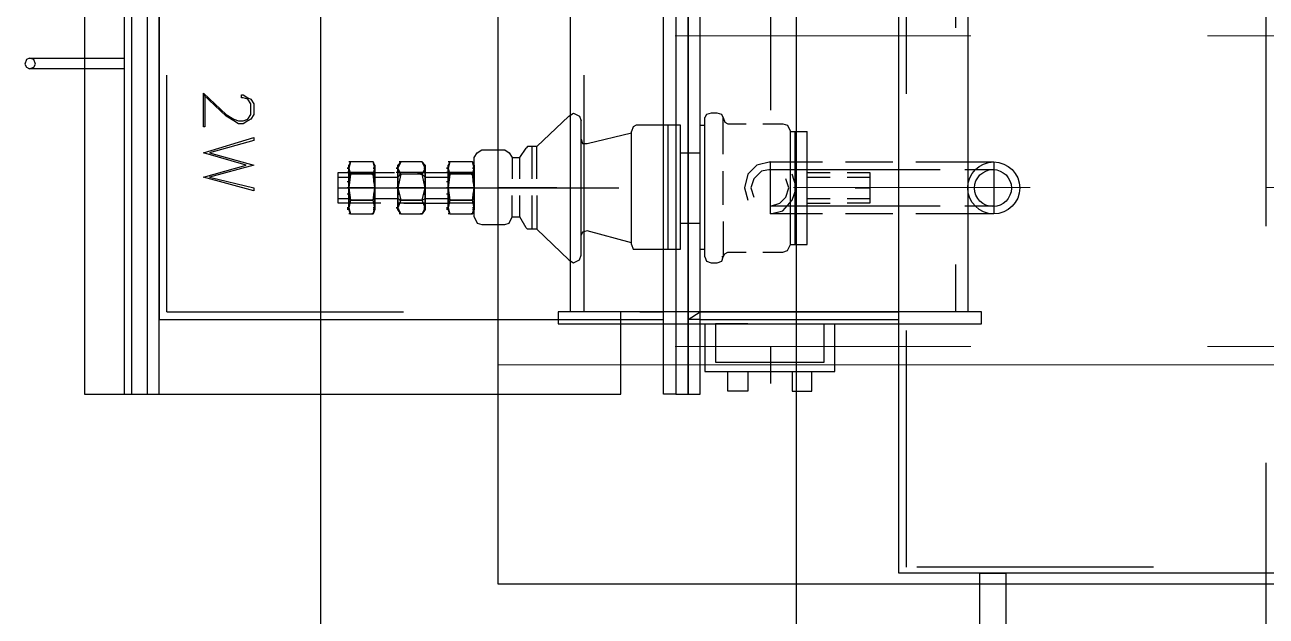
# Model space of a CAD drawing. Header units: metres. Extents: x 530339 to 530792, y 2674872 to 2675147.
# Drawn here: x 530560.66 to 530561.185, y 2674992.564 to 2674992.814 of the extents above; entities that cross this region are included whole.
import ezdxf

# ---------------------------------------------------------------- set-up
doc = ezdxf.new("R2010")
doc.units = ezdxf.units.M
for name, pattern in [('CENTER2', [1.125, 0.75, -0.125, 0.125, -0.125]), ('HIDDEN', [0.375, 0.25, -0.125]), ('PDF_IMPORT', [1, 0.8, -0.2])]:
    doc.linetypes.add(name, pattern=pattern)
doc.layers.add('IDT', color=7, linetype='Continuous')

# ---------------------------------------------------------------- blocks, each defined once
blk = doc.blocks.new('IDT')
at = {"layer": 'IDT', "color": 0, "lineweight": 25}
for p, q in [((27.11615, 21.5809), (27.11615, 21.68299)), ((27.12713, 21.68299), (27.12713, 21.5809)), ((27.20467, 21.62419), (27.20467, 20.89662)), ((26.85058, 21.5809), (27.16138, 21.5809)), ((27.12713, 21.5809), (27.11615, 21.5809)), ((27.16138, 21.5809), (27.16138, 20.93992)), ((27.20661, 21.50401), (27.19821, 21.50401)), ((27.19821, 21.50401), (27.19821, 21.49561)), ((27.20661, 21.49561), (27.20661, 21.50401)), ((27.22535, 21.49561), (27.22535, 21.50401)), ((27.22535, 21.50401), (27.23375, 21.50401)), ((27.23375, 21.50401), (27.23375, 21.49561)), ((27.25055, 21.5053), (27.24538, 21.5053)), ((27.24538, 21.5053), (27.24538, 21.01616)), ((27.25055, 21.01616), (27.25055, 21.5053)), ((27.25572, 21.5053), (27.25055, 21.5053)), ((27.25055, 21.5053), (27.25055, 21.01616)), ((27.25572, 21.01616), (27.25572, 21.5053)), ((27.25572, 21.01616), (27.25572, 21.5053)), ((27.25572, 21.5053), (27.26089, 21.5053)), ((27.26089, 21.5053), (27.26089, 21.01616)), ((27.50578, 21.5053), (27.27898, 21.5053)), ((27.27898, 21.5053), (27.27898, 21.47041)), ((27.47929, 21.5053), (27.47412, 21.5053)), ((27.47412, 21.5053), (27.47412, 21.01616)), ((27.47929, 21.01616), (27.47929, 21.5053)), ((27.48898, 21.5053), (27.48575, 21.5053)), ((27.48575, 21.5053), (27.48575, 21.01616)), ((27.48898, 21.01616), (27.48898, 21.5053)), ((27.50578, 21.01616), (27.50578, 21.5053)), ((27.24344, 21.49561), (27.18852, 21.49561)), ((27.18852, 21.49561), (27.18852, 21.47558)), ((27.24344, 21.47558), (27.24344, 21.49561)), ((27.23892, 21.49173), (27.19304, 21.49173)), ((27.19304, 21.49173), (27.19304, 21.47558)), ((27.23892, 21.47558), (27.23892, 21.49173)), ((27.30547, 21.47558), (27.12649, 21.47558)), ((27.12649, 21.47558), (27.12649, 21.47041)), ((27.24538, 21.47364), (27.16138, 21.47364)), ((27.16138, 21.47364), (27.16138, 21.04718)), ((27.22535, 21.47558), (27.23892, 21.47558)), ((27.24538, 21.47364), (27.25055, 21.47364)), ((27.25055, 21.47364), (27.24538, 21.47041)), ((27.47412, 21.47364), (27.26089, 21.47364)), ((27.30547, 21.47041), (27.30547, 21.47558)), ((27.47412, 21.04718), (27.47412, 21.47364)), ((27.12649, 21.47041), (27.30547, 21.47041)), ((27.1323, 21.47041), (27.3003, 21.47041)), ((27.1323, 21.05041), (27.1323, 21.47041)), ((27.24538, 21.47041), (27.16138, 21.47041)), ((27.3003, 21.47041), (27.3003, 21.05041)), ((27.21049, 21.44521), (27.20855, 21.44456)), ((27.21889, 21.44521), (27.21049, 21.44521)), ((27.23375, 21.44521), (27.22599, 21.44521)), ((27.23504, 21.44586), (27.23375, 21.44521)), ((27.23569, 21.44715), (27.23504, 21.44586)), ((27.23633, 21.44909), (27.23569, 21.44715)), ((27.23569, 21.44715), (27.23633, 21.44715)), ((27.23569, 21.43229), (27.23569, 21.44715)), ((27.23827, 21.44973), (27.23633, 21.44909)), ((27.24086, 21.44973), (27.23827, 21.44973)), ((27.24279, 21.44909), (27.24086, 21.44973)), ((27.24344, 21.44715), (27.24279, 21.44909)), ((27.29642, 21.44844), (27.29578, 21.4465)), ((27.29901, 21.44973), (27.29642, 21.44844)), ((27.30095, 21.44844), (27.29901, 21.44973)), ((27.31452, 21.43552), (27.30095, 21.44844)), ((27.20726, 21.44198), (27.20015, 21.44198)), ((27.20855, 21.44456), (27.20726, 21.44198)), ((27.24538, 21.44392), (27.24344, 21.44392)), ((27.27252, 21.44392), (27.25378, 21.44392)), ((27.27381, 21.44392), (27.27252, 21.44392)), ((27.27446, 21.44198), (27.27381, 21.44392)), ((27.27446, 21.44133), (27.29319, 21.43616)), ((27.29319, 21.43616), (27.29513, 21.43681)), ((27.29513, 21.43681), (27.29578, 21.4381)), ((27.31452, 21.4213), (27.31452, 21.43552)), ((27.31452, 21.43552), (27.31839, 21.43552)), ((27.31646, 21.43552), (27.31646, 21.4213)), ((27.31839, 21.43552), (27.31904, 21.43487)), ((27.31904, 21.43487), (27.32162, 21.43035)), ((27.25378, 21.43293), (27.24538, 21.43293)), ((27.32162, 21.43035), (27.32162, 21.4213)), ((27.32486, 21.43035), (27.32162, 21.43035)), ((27.32615, 21.43293), (27.32486, 21.43035)), ((27.32486, 21.43035), (27.32486, 21.4213)), ((27.32809, 21.43358), (27.32615, 21.43293)), ((27.33778, 21.43358), (27.32809, 21.43358)), ((27.33972, 21.43293), (27.33778, 21.43358)), ((27.34101, 21.43035), (27.33972, 21.43293)), ((27.34101, 21.43035), (27.34101, 21.4213)), ((27.12132, 21.40709), (27.12132, 21.42906)), ((27.12132, 21.42906), (27.1323, 21.42906)), ((27.12132, 21.41032), (27.12132, 21.42582)), ((27.12132, 21.42582), (27.13359, 21.42582)), ((27.1323, 21.42906), (27.15427, 21.42906)), ((27.16396, 21.42906), (27.18399, 21.42906)), ((27.17366, 21.41161), (27.17366, 21.42453)), ((27.17366, 21.42453), (27.18335, 21.42453)), ((27.20015, 21.42453), (27.19046, 21.42453)), ((27.19369, 21.42906), (27.21566, 21.42906)), ((27.21049, 21.42776), (27.20661, 21.42324)), ((27.21178, 21.42453), (27.20919, 21.42195)), ((27.21566, 21.42906), (27.21049, 21.42776)), ((27.21566, 21.42582), (27.21178, 21.42453)), ((27.21566, 21.42906), (27.21566, 21.40709)), ((27.23569, 21.42518), (27.23569, 21.41096)), ((27.34101, 21.42712), (27.34166, 21.42906)), ((27.34166, 21.42906), (27.34101, 21.42647)), ((27.34166, 21.42906), (27.34101, 21.42647)), ((27.34166, 21.42712), (27.34101, 21.42712)), ((27.34101, 21.42647), (27.34101, 21.42712)), ((27.34101, 21.42712), (27.34101, 21.42647)), ((27.34101, 21.42647), (27.34166, 21.42324)), ((27.34101, 21.42647), (27.34166, 21.42324)), ((27.34101, 21.42259), (27.34101, 21.42647)), ((27.34101, 21.42647), (27.34101, 21.42259)), ((27.34166, 21.42647), (27.34101, 21.42647)), ((27.34101, 21.42647), (27.34166, 21.42647)), ((27.34101, 21.42518), (27.34101, 21.42453)), ((27.34101, 21.42518), (27.34101, 21.42453)), ((27.34101, 21.42453), (27.34101, 21.42324)), ((27.34101, 21.42324), (27.34101, 21.42453)), ((27.34101, 21.42453), (27.35199, 21.42453)), ((27.35135, 21.42906), (27.34166, 21.42906)), ((27.34166, 21.42906), (27.3423, 21.42906)), ((27.35199, 21.42647), (27.35135, 21.42906)), ((27.35199, 21.42647), (27.35135, 21.42906)), ((27.35135, 21.42906), (27.35199, 21.42712)), ((27.35135, 21.42906), (27.35199, 21.42906)), ((27.35135, 21.42324), (27.35199, 21.42647)), ((27.35135, 21.42324), (27.35199, 21.42647)), ((27.35199, 21.42712), (27.35264, 21.42712)), ((27.35199, 21.42647), (27.35199, 21.42712)), ((27.35199, 21.42712), (27.35199, 21.42647)), ((27.35199, 21.42647), (27.35199, 21.42259)), ((27.35199, 21.42259), (27.35199, 21.42647)), ((27.35264, 21.42647), (27.35199, 21.42647)), ((27.35199, 21.42647), (27.35264, 21.42647)), ((27.35199, 21.42453), (27.35199, 21.42518)), ((27.35199, 21.42518), (27.35199, 21.42453)), ((27.37073, 21.42453), (27.35199, 21.42453)), ((27.35199, 21.42324), (27.35199, 21.42453)), ((27.35199, 21.42453), (27.35199, 21.42324)), ((27.36169, 21.42712), (27.36298, 21.42906)), ((27.36298, 21.42906), (27.36169, 21.42647)), ((27.36298, 21.42906), (27.36169, 21.42647)), ((27.36169, 21.42712), (27.36233, 21.42712)), ((27.36233, 21.42712), (27.36169, 21.42712)), ((27.36169, 21.42647), (27.36169, 21.42712)), ((27.36169, 21.42712), (27.36169, 21.42647)), ((27.36169, 21.42647), (27.36298, 21.42324)), ((27.36169, 21.42647), (27.36298, 21.42324)), ((27.36169, 21.42259), (27.36169, 21.42647)), ((27.36169, 21.42647), (27.36169, 21.42259)), ((27.36233, 21.42647), (27.36169, 21.42647)), ((27.36169, 21.42647), (27.36233, 21.42647)), ((27.36233, 21.42518), (27.36169, 21.42453)), ((27.36233, 21.42518), (27.36169, 21.42453)), ((27.36169, 21.42453), (27.36169, 21.42324)), ((27.36169, 21.42324), (27.36169, 21.42453)), ((27.36169, 21.42453), (27.37332, 21.42453)), ((27.37202, 21.42906), (27.36298, 21.42906)), ((27.36298, 21.42906), (27.36362, 21.42906)), ((27.37332, 21.42647), (27.37202, 21.42906)), ((27.37332, 21.42647), (27.37202, 21.42906)), ((27.37202, 21.42906), (27.37332, 21.42712)), ((27.37202, 21.42906), (27.37267, 21.42906)), ((27.37202, 21.42324), (27.37332, 21.42647)), ((27.37202, 21.42324), (27.37332, 21.42647)), ((27.37332, 21.42712), (27.37267, 21.42712)), ((27.37267, 21.42712), (27.37332, 21.42712)), ((27.37267, 21.42518), (27.37332, 21.42453)), ((27.37267, 21.42518), (27.37332, 21.42453)), ((27.37332, 21.42647), (27.37332, 21.42712)), ((27.37332, 21.42712), (27.37332, 21.42647)), ((27.37332, 21.42647), (27.37332, 21.42259)), ((27.37332, 21.42259), (27.37332, 21.42647)), ((27.37396, 21.42647), (27.37332, 21.42647)), ((27.37332, 21.42647), (27.37396, 21.42647)), ((27.37332, 21.42324), (27.37332, 21.42453)), ((27.37332, 21.42453), (27.37332, 21.42324)), ((27.38042, 21.42453), (27.39852, 21.42453)), ((27.38301, 21.42712), (27.38365, 21.42906)), ((27.38365, 21.42906), (27.38301, 21.42647)), ((27.38365, 21.42906), (27.38301, 21.42647)), ((27.38366, 21.42712), (27.38301, 21.42712)), ((27.38301, 21.42647), (27.38301, 21.42712)), ((27.38301, 21.42712), (27.38301, 21.42647)), ((27.38301, 21.42647), (27.38365, 21.42324)), ((27.38301, 21.42647), (27.38365, 21.42324)), ((27.38301, 21.42259), (27.38301, 21.42647)), ((27.38301, 21.42647), (27.38301, 21.42259)), ((27.38365, 21.42647), (27.38301, 21.42647)), ((27.38301, 21.42647), (27.38365, 21.42647)), ((27.38301, 21.42518), (27.38301, 21.42453)), ((27.38301, 21.42518), (27.38301, 21.42453)), ((27.38301, 21.42453), (27.38301, 21.42324)), ((27.38301, 21.42324), (27.38301, 21.42453)), ((27.38301, 21.42453), (27.39399, 21.42453)), ((27.38365, 21.42906), (27.3843, 21.42906)), ((27.39335, 21.42906), (27.38365, 21.42906)), ((27.39399, 21.42647), (27.39335, 21.42906)), ((27.39399, 21.42647), (27.39335, 21.42906)), ((27.39335, 21.42906), (27.39399, 21.42712)), ((27.39335, 21.42906), (27.39399, 21.42906)), ((27.39335, 21.42324), (27.39399, 21.42647)), ((27.39335, 21.42324), (27.39399, 21.42647)), ((27.39399, 21.42712), (27.39464, 21.42712)), ((27.39399, 21.42647), (27.39399, 21.42712)), ((27.39399, 21.42712), (27.39399, 21.42647)), ((27.39399, 21.42647), (27.39399, 21.42259)), ((27.39399, 21.42259), (27.39399, 21.42647)), ((27.39464, 21.42647), (27.39399, 21.42647)), ((27.39399, 21.42647), (27.39464, 21.42647)), ((27.39399, 21.42518), (27.39399, 21.42453)), ((27.39399, 21.42518), (27.39399, 21.42453)), ((27.39399, 21.42324), (27.39399, 21.42453)), ((27.39399, 21.42453), (27.39399, 21.42324)), ((27.39852, 21.42453), (27.39852, 21.41161)), ((27.18335, 21.42259), (27.17366, 21.42259)), ((27.20015, 21.42259), (27.19046, 21.42259)), ((27.20661, 21.42324), (27.20467, 21.41807)), ((27.20919, 21.42195), (27.2079, 21.41807)), ((27.22406, 21.41807), (27.22276, 21.42195)), ((27.22664, 21.41807), (27.22535, 21.42324)), ((27.34166, 21.42324), (27.34101, 21.41807)), ((27.34166, 21.42324), (27.34101, 21.41807)), ((27.34101, 21.42324), (27.34101, 21.4213)), ((27.34101, 21.4213), (27.34101, 21.42324)), ((27.34166, 21.42324), (27.34101, 21.42259)), ((27.34166, 21.42324), (27.34101, 21.42259)), ((27.34101, 21.41807), (27.34101, 21.42259)), ((27.34101, 21.42259), (27.34101, 21.41807)), ((27.34101, 21.4213), (27.34101, 21.41807)), ((27.34101, 21.41807), (27.34101, 21.4213)), ((27.34101, 21.42066), (27.34166, 21.42066)), ((27.34101, 21.42066), (27.34166, 21.42066)), ((27.34166, 21.42324), (27.35135, 21.42324)), ((27.35135, 21.42324), (27.34166, 21.42324)), ((27.3423, 21.42324), (27.34166, 21.42324)), ((27.34166, 21.42324), (27.3423, 21.42324)), ((27.35199, 21.41807), (27.35135, 21.42324)), ((27.35199, 21.41807), (27.35135, 21.42324)), ((27.35199, 21.42259), (27.35135, 21.42324)), ((27.35135, 21.42324), (27.35199, 21.42259)), ((27.35135, 21.42324), (27.35199, 21.42324)), ((27.35135, 21.42324), (27.35199, 21.42324)), ((27.35199, 21.4213), (27.35199, 21.42324)), ((27.35199, 21.42324), (27.35199, 21.4213)), ((27.35199, 21.42259), (27.35199, 21.41807)), ((27.35199, 21.41807), (27.35199, 21.42259)), ((27.36169, 21.42259), (27.35199, 21.42259)), ((27.35199, 21.41807), (27.35199, 21.4213)), ((27.35199, 21.4213), (27.35199, 21.41807)), ((27.35199, 21.42066), (27.35264, 21.42066)), ((27.36298, 21.42324), (27.36169, 21.41807)), ((27.36298, 21.42324), (27.36169, 21.41807)), ((27.36169, 21.42324), (27.36169, 21.4213)), ((27.36169, 21.4213), (27.36169, 21.42324)), ((27.36298, 21.42324), (27.36169, 21.42259)), ((27.36298, 21.42324), (27.36169, 21.42259)), ((27.36169, 21.41807), (27.36169, 21.42259)), ((27.36169, 21.42259), (27.36169, 21.41807)), ((27.36169, 21.4213), (27.36169, 21.41807)), ((27.36169, 21.41807), (27.36169, 21.4213)), ((27.36233, 21.42066), (27.36169, 21.42066)), ((27.36233, 21.42066), (27.36169, 21.42066)), ((27.36298, 21.42324), (27.37202, 21.42324)), ((27.37202, 21.42324), (27.36298, 21.42324)), ((27.36362, 21.42324), (27.36298, 21.42324)), ((27.36298, 21.42324), (27.36362, 21.42324)), ((27.37332, 21.41807), (27.37202, 21.42324)), ((27.37332, 21.41807), (27.37202, 21.42324)), ((27.37332, 21.42259), (27.37202, 21.42324)), ((27.37202, 21.42324), (27.37332, 21.42259)), ((27.37202, 21.42324), (27.37267, 21.42324)), ((27.37202, 21.42324), (27.37267, 21.42324)), ((27.37267, 21.42066), (27.37332, 21.42066)), ((27.37332, 21.42066), (27.37267, 21.42066)), ((27.37332, 21.4213), (27.37332, 21.42324)), ((27.37332, 21.42324), (27.37332, 21.4213)), ((27.37332, 21.42259), (27.37332, 21.41807)), ((27.37332, 21.41807), (27.37332, 21.42259)), ((27.38301, 21.42259), (27.37332, 21.42259)), ((27.37332, 21.41807), (27.37332, 21.4213)), ((27.37332, 21.4213), (27.37332, 21.41807)), ((27.38365, 21.42324), (27.38301, 21.41807)), ((27.38365, 21.42324), (27.38301, 21.41807)), ((27.38301, 21.42324), (27.38301, 21.4213)), ((27.38301, 21.4213), (27.38301, 21.42324)), ((27.38365, 21.42324), (27.38301, 21.42259)), ((27.38366, 21.42324), (27.38301, 21.42259)), ((27.38301, 21.41807), (27.38301, 21.42259)), ((27.38301, 21.42259), (27.38301, 21.41807)), ((27.38301, 21.4213), (27.38301, 21.41807)), ((27.38301, 21.41807), (27.38301, 21.4213)), ((27.38301, 21.42066), (27.38365, 21.42066)), ((27.38301, 21.42066), (27.38366, 21.42066)), ((27.3843, 21.42324), (27.38365, 21.42324)), ((27.38365, 21.42324), (27.3843, 21.42324)), ((27.38365, 21.42324), (27.39335, 21.42324)), ((27.39335, 21.42324), (27.38365, 21.42324)), ((27.39399, 21.41807), (27.39335, 21.42324)), ((27.39399, 21.41807), (27.39335, 21.42324)), ((27.39399, 21.42259), (27.39335, 21.42324)), ((27.39335, 21.42324), (27.39399, 21.42259)), ((27.39335, 21.42324), (27.39399, 21.42324)), ((27.39335, 21.42324), (27.39399, 21.42324)), ((27.39399, 21.4213), (27.39399, 21.42324)), ((27.39399, 21.42324), (27.39399, 21.4213)), ((27.39399, 21.42259), (27.39399, 21.41807)), ((27.39399, 21.41807), (27.39399, 21.42259)), ((27.39852, 21.42259), (27.39399, 21.42259)), ((27.39399, 21.41807), (27.39399, 21.4213)), ((27.39399, 21.4213), (27.39399, 21.41807)), ((27.39399, 21.42066), (27.39464, 21.42066)), ((27.43416, 21.41807), (27.43416, 21.41936)), ((27.43416, 21.41936), (27.45548, 21.41355)), ((27.18335, 21.41355), (27.17366, 21.41355)), ((27.20015, 21.41355), (27.19046, 21.41355)), ((27.20467, 21.41807), (27.20661, 21.41226)), ((27.2079, 21.41807), (27.20919, 21.41419)), ((27.21953, 21.41096), (27.22276, 21.41419)), ((27.22276, 21.41419), (27.22406, 21.41807)), ((27.22535, 21.41226), (27.22664, 21.41807)), ((27.31452, 21.41419), (27.31452, 21.40062)), ((27.31646, 21.41419), (27.31646, 21.40062)), ((27.32162, 21.41419), (27.32162, 21.40515)), ((27.32486, 21.40515), (27.32486, 21.41419)), ((27.34101, 21.41807), (27.34166, 21.41226)), ((27.34101, 21.41807), (27.34166, 21.41226)), ((27.34101, 21.41807), (27.34101, 21.41355)), ((27.34101, 21.41355), (27.34101, 21.41807)), ((27.34101, 21.41807), (27.34101, 21.41484)), ((27.34101, 21.41484), (27.34101, 21.41807)), ((27.35199, 21.41807), (27.34101, 21.41807)), ((27.34101, 21.41807), (27.35199, 21.41807)), ((27.34166, 21.41807), (27.34101, 21.41807)), ((27.34101, 21.41807), (27.34166, 21.41807)), ((27.34101, 21.41549), (27.34166, 21.41549)), ((27.34101, 21.41549), (27.34166, 21.41549)), ((27.34101, 21.41484), (27.34101, 21.41226)), ((27.34101, 21.41226), (27.34101, 21.41484)), ((27.34101, 21.41419), (27.34101, 21.40515)), ((27.34101, 21.41355), (27.34101, 21.40967)), ((27.34101, 21.40967), (27.34101, 21.41355)), ((27.34166, 21.41226), (27.34101, 21.41355)), ((27.34166, 21.41226), (27.34101, 21.41355)), ((27.35135, 21.41226), (27.35199, 21.41807)), ((27.35135, 21.41226), (27.35199, 21.41807)), ((27.35199, 21.41355), (27.35135, 21.41226)), ((27.35135, 21.41226), (27.35199, 21.41355)), ((27.35199, 21.41807), (27.35199, 21.41355)), ((27.35199, 21.41355), (27.35199, 21.41807)), ((27.35199, 21.41484), (27.35199, 21.41807)), ((27.35199, 21.41807), (27.35199, 21.41484)), ((27.35199, 21.41807), (27.35264, 21.41807)), ((27.35199, 21.41549), (27.35264, 21.41549)), ((27.35199, 21.41226), (27.35199, 21.41484)), ((27.35199, 21.41484), (27.35199, 21.41226)), ((27.35199, 21.41355), (27.35199, 21.40967)), ((27.35199, 21.40967), (27.35199, 21.41355)), ((27.36169, 21.41355), (27.35199, 21.41355)), ((27.36169, 21.41807), (27.36298, 21.41226)), ((27.36169, 21.41807), (27.36298, 21.41226)), ((27.36169, 21.41807), (27.36169, 21.41355)), ((27.36169, 21.41355), (27.36169, 21.41807)), ((27.36169, 21.41807), (27.36169, 21.41484)), ((27.36169, 21.41484), (27.36169, 21.41807)), ((27.37332, 21.41807), (27.36169, 21.41807)), ((27.36169, 21.41807), (27.37332, 21.41807)), ((27.36233, 21.41807), (27.36169, 21.41807)), ((27.36169, 21.41807), (27.36233, 21.41807)), ((27.36233, 21.41549), (27.36169, 21.41549)), ((27.36233, 21.41549), (27.36169, 21.41549)), ((27.36169, 21.41484), (27.36169, 21.41226)), ((27.36169, 21.41226), (27.36169, 21.41484)), ((27.36169, 21.41355), (27.36169, 21.40967)), ((27.36169, 21.40967), (27.36169, 21.41355)), ((27.36298, 21.41226), (27.36169, 21.41355)), ((27.36298, 21.41226), (27.36169, 21.41355)), ((27.37202, 21.41226), (27.37332, 21.41807)), ((27.37202, 21.41226), (27.37332, 21.41807)), ((27.37332, 21.41355), (27.37202, 21.41226)), ((27.37202, 21.41226), (27.37332, 21.41355)), ((27.37267, 21.41549), (27.37332, 21.41549)), ((27.37332, 21.41549), (27.37267, 21.41549)), ((27.37332, 21.41807), (27.37332, 21.41355)), ((27.37332, 21.41355), (27.37332, 21.41807)), ((27.37332, 21.41484), (27.37332, 21.41807)), ((27.37332, 21.41807), (27.37332, 21.41484)), ((27.37332, 21.41807), (27.37396, 21.41807)), ((27.37332, 21.41226), (27.37332, 21.41484)), ((27.37332, 21.41484), (27.37332, 21.41226)), ((27.37332, 21.41355), (27.37332, 21.40967)), ((27.37332, 21.40967), (27.37332, 21.41355)), ((27.38301, 21.41355), (27.37332, 21.41355)), ((27.38301, 21.41807), (27.38365, 21.41226)), ((27.38301, 21.41807), (27.38365, 21.41226)), ((27.38301, 21.41807), (27.38301, 21.41355)), ((27.38301, 21.41355), (27.38301, 21.41807)), ((27.38301, 21.41807), (27.38301, 21.41484)), ((27.38301, 21.41484), (27.38301, 21.41807)), ((27.39399, 21.41807), (27.38301, 21.41807)), ((27.38301, 21.41807), (27.39399, 21.41807)), ((27.38365, 21.41807), (27.38301, 21.41807)), ((27.38301, 21.41807), (27.38365, 21.41807)), ((27.38301, 21.41549), (27.38365, 21.41549)), ((27.38301, 21.41549), (27.38366, 21.41549)), ((27.38301, 21.41484), (27.38301, 21.41226)), ((27.38301, 21.41226), (27.38301, 21.41484)), ((27.38301, 21.41355), (27.38301, 21.40967)), ((27.38301, 21.40967), (27.38301, 21.41355)), ((27.38365, 21.41226), (27.38301, 21.41355)), ((27.38366, 21.41226), (27.38301, 21.41355)), ((27.39335, 21.41226), (27.39399, 21.41807)), ((27.39335, 21.41226), (27.39399, 21.41807)), ((27.39399, 21.41355), (27.39335, 21.41226)), ((27.39335, 21.41226), (27.39399, 21.41355)), ((27.39399, 21.41807), (27.39399, 21.41355)), ((27.39399, 21.41355), (27.39399, 21.41807)), ((27.39399, 21.41484), (27.39399, 21.41807)), ((27.39399, 21.41807), (27.39399, 21.41484)), ((27.39399, 21.41807), (27.39464, 21.41807)), ((27.39399, 21.41549), (27.39464, 21.41549)), ((27.39399, 21.41226), (27.39399, 21.41484)), ((27.39399, 21.41484), (27.39399, 21.41226)), ((27.39399, 21.41355), (27.39399, 21.40967)), ((27.39399, 21.40967), (27.39399, 21.41355)), ((27.39852, 21.41355), (27.39399, 21.41355)), ((27.4529, 21.41355), (27.43416, 21.41807)), ((27.43416, 21.40838), (27.4529, 21.41355)), ((27.45548, 21.41355), (27.43739, 21.40838)), ((27.13359, 21.41032), (27.12132, 21.41032)), ((27.18335, 21.41161), (27.17366, 21.41161)), ((27.20015, 21.41161), (27.19046, 21.41161)), ((27.21566, 21.41032), (27.21953, 21.41096)), ((27.2163, 21.41032), (27.21566, 21.41032)), ((27.21566, 21.40709), (27.22147, 21.40838)), ((27.22147, 21.40838), (27.22535, 21.41226)), ((27.34166, 21.41226), (27.34101, 21.40967)), ((27.34101, 21.40967), (27.34166, 21.41226)), ((27.34101, 21.41226), (27.34101, 21.41161)), ((27.34101, 21.41161), (27.34101, 21.41226)), ((27.36492, 21.41161), (27.34101, 21.41161)), ((27.34101, 21.41096), (27.34101, 21.41161)), ((27.34101, 21.41096), (27.34101, 21.41161)), ((27.34101, 21.41161), (27.35199, 21.41161)), ((27.34101, 21.41161), (27.34166, 21.41161)), ((27.34101, 21.40967), (27.34166, 21.40709)), ((27.34166, 21.40709), (27.34101, 21.40967)), ((27.34101, 21.40967), (27.34101, 21.40838)), ((27.34101, 21.40838), (27.34101, 21.40967)), ((27.34166, 21.40967), (27.34101, 21.40967)), ((27.34101, 21.40967), (27.34166, 21.40967)), ((27.34101, 21.40902), (27.34101, 21.40838)), ((27.34101, 21.40838), (27.34101, 21.40902)), ((27.34101, 21.40838), (27.34166, 21.40709)), ((27.34166, 21.41226), (27.35135, 21.41226)), ((27.34166, 21.41226), (27.35135, 21.41226)), ((27.3423, 21.41226), (27.34166, 21.41226)), ((27.34166, 21.41226), (27.3423, 21.41226)), ((27.35199, 21.40967), (27.35135, 21.41226)), ((27.35135, 21.41226), (27.35199, 21.40967)), ((27.35135, 21.41226), (27.35199, 21.41226)), ((27.35135, 21.40709), (27.35199, 21.40967)), ((27.35199, 21.40967), (27.35135, 21.40709)), ((27.35135, 21.40709), (27.35199, 21.40838)), ((27.35199, 21.41161), (27.35199, 21.41226)), ((27.35199, 21.41226), (27.35199, 21.41161)), ((27.35199, 21.41096), (27.35199, 21.41161)), ((27.35199, 21.41096), (27.35199, 21.41161)), ((27.35199, 21.41161), (27.35264, 21.41161)), ((27.35199, 21.40967), (27.35199, 21.40838)), ((27.35199, 21.40838), (27.35199, 21.40967)), ((27.35264, 21.40967), (27.35199, 21.40967)), ((27.35199, 21.40967), (27.35264, 21.40967)), ((27.35199, 21.40838), (27.35199, 21.40902)), ((27.35199, 21.40838), (27.35199, 21.40902)), ((27.36298, 21.41226), (27.36169, 21.40967)), ((27.36169, 21.40967), (27.36298, 21.41226)), ((27.36169, 21.41226), (27.36169, 21.41161)), ((27.36169, 21.41161), (27.36169, 21.41226)), ((27.36233, 21.41096), (27.36169, 21.41161)), ((27.36233, 21.41096), (27.36169, 21.41161)), ((27.36169, 21.41161), (27.37332, 21.41161)), ((27.36169, 21.41161), (27.36233, 21.41161)), ((27.36169, 21.40967), (27.36298, 21.40709)), ((27.36298, 21.40709), (27.36169, 21.40967)), ((27.36169, 21.40967), (27.36169, 21.40838)), ((27.36169, 21.40838), (27.36169, 21.40967)), ((27.36233, 21.40967), (27.36169, 21.40967)), ((27.36169, 21.40967), (27.36233, 21.40967)), ((27.36169, 21.40902), (27.36233, 21.40838)), ((27.36233, 21.40838), (27.36169, 21.40902)), ((27.36298, 21.40709), (27.36169, 21.40838)), ((27.36298, 21.41226), (27.37202, 21.41226)), ((27.36298, 21.41226), (27.37202, 21.41226)), ((27.36362, 21.41226), (27.36298, 21.41226)), ((27.36298, 21.41226), (27.36362, 21.41226)), ((27.37332, 21.40967), (27.37202, 21.41226)), ((27.37202, 21.41226), (27.37332, 21.40967)), ((27.37202, 21.41226), (27.37267, 21.41226)), ((27.37202, 21.40709), (27.37332, 21.40967)), ((27.37332, 21.40967), (27.37202, 21.40709)), ((27.37202, 21.40709), (27.37332, 21.40838)), ((27.37332, 21.41161), (27.37267, 21.41096)), ((27.37267, 21.41096), (27.37332, 21.41161)), ((27.37332, 21.40902), (27.37267, 21.40838)), ((27.37267, 21.40838), (27.37332, 21.40902)), ((27.37332, 21.41161), (27.37332, 21.41226)), ((27.37332, 21.41226), (27.37332, 21.41161)), ((27.37332, 21.41161), (27.37396, 21.41161)), ((27.37332, 21.40967), (27.37332, 21.40838)), ((27.37332, 21.40838), (27.37332, 21.40967)), ((27.37396, 21.40967), (27.37332, 21.40967)), ((27.37332, 21.40967), (27.37396, 21.40967)), ((27.39852, 21.41161), (27.37461, 21.41161)), ((27.38365, 21.41226), (27.38301, 21.40967)), ((27.38301, 21.40967), (27.38365, 21.41226)), ((27.38301, 21.41226), (27.38301, 21.41161)), ((27.38301, 21.41161), (27.38301, 21.41226)), ((27.38301, 21.41096), (27.38301, 21.41161)), ((27.38301, 21.41096), (27.38301, 21.41161)), ((27.38301, 21.41161), (27.39399, 21.41161)), ((27.38301, 21.41161), (27.38365, 21.41161)), ((27.38301, 21.40967), (27.38365, 21.40709)), ((27.38365, 21.40709), (27.38301, 21.40967)), ((27.38301, 21.40967), (27.38301, 21.40838)), ((27.38301, 21.40838), (27.38301, 21.40967)), ((27.38365, 21.40967), (27.38301, 21.40967)), ((27.38301, 21.40967), (27.38365, 21.40967)), ((27.38301, 21.40902), (27.38301, 21.40838)), ((27.38301, 21.40838), (27.38301, 21.40902)), ((27.38301, 21.40838), (27.38365, 21.40709)), ((27.3843, 21.41226), (27.38365, 21.41226)), ((27.38365, 21.41226), (27.3843, 21.41226)), ((27.38365, 21.41226), (27.39335, 21.41226)), ((27.38365, 21.41226), (27.39335, 21.41226)), ((27.39399, 21.40967), (27.39335, 21.41226)), ((27.39335, 21.41226), (27.39399, 21.40967)), ((27.39335, 21.41226), (27.39399, 21.41226)), ((27.39335, 21.40709), (27.39399, 21.40967)), ((27.39399, 21.40967), (27.39335, 21.40709)), ((27.39335, 21.40709), (27.39399, 21.40838)), ((27.39399, 21.41161), (27.39399, 21.41226)), ((27.39399, 21.41226), (27.39399, 21.41161)), ((27.39399, 21.41096), (27.39399, 21.41161)), ((27.39399, 21.41096), (27.39399, 21.41161)), ((27.39399, 21.41161), (27.39464, 21.41161)), ((27.39399, 21.40967), (27.39399, 21.40838)), ((27.39399, 21.40838), (27.39399, 21.40967)), ((27.39464, 21.40967), (27.39399, 21.40967)), ((27.39399, 21.40967), (27.39464, 21.40967)), ((27.39399, 21.40838), (27.39399, 21.40902)), ((27.39399, 21.40838), (27.39399, 21.40902)), ((27.4529, 21.40321), (27.43416, 21.40838)), ((27.43739, 21.40838), (27.45548, 21.40321)), ((27.1323, 21.40709), (27.12132, 21.40709)), ((27.15427, 21.40709), (27.1323, 21.40709)), ((27.18399, 21.40709), (27.16396, 21.40709)), ((27.21566, 21.40709), (27.19369, 21.40709)), ((27.2163, 21.40709), (27.21566, 21.40709)), ((27.23569, 21.40386), (27.23569, 21.38835)), ((27.25378, 21.40321), (27.24538, 21.40321)), ((27.32162, 21.40515), (27.31904, 21.40127)), ((27.32486, 21.40515), (27.32162, 21.40515)), ((27.32615, 21.40321), (27.32486, 21.40515)), ((27.32809, 21.40192), (27.32615, 21.40321)), ((27.33972, 21.40321), (27.33778, 21.40192)), ((27.34101, 21.40515), (27.33972, 21.40321)), ((27.34166, 21.40709), (27.35135, 21.40709)), ((27.34166, 21.40709), (27.3423, 21.40709)), ((27.35135, 21.40709), (27.35199, 21.40709)), ((27.36298, 21.40709), (27.37202, 21.40709)), ((27.36298, 21.40709), (27.36362, 21.40709)), ((27.37202, 21.40709), (27.37267, 21.40709)), ((27.38365, 21.40709), (27.3843, 21.40709)), ((27.38365, 21.40709), (27.39335, 21.40709)), ((27.39335, 21.40709), (27.39399, 21.40709)), ((27.45548, 21.40321), (27.43416, 21.39675)), ((27.43416, 21.39804), (27.4529, 21.40321)), ((27.29319, 21.39933), (27.27446, 21.39481)), ((27.29513, 21.39933), (27.29319, 21.39933)), ((27.29578, 21.39739), (27.29513, 21.39933)), ((27.31452, 21.40062), (27.30095, 21.3877)), ((27.31452, 21.40062), (27.31839, 21.40062)), ((27.31839, 21.40062), (27.31904, 21.40127)), ((27.33778, 21.40192), (27.32809, 21.40192)), ((27.43416, 21.39675), (27.43416, 21.39804)), ((27.20726, 21.39416), (27.20015, 21.39416)), ((27.20855, 21.39158), (27.20726, 21.39416)), ((27.27381, 21.39222), (27.27446, 21.39416)), ((27.21049, 21.39093), (27.20855, 21.39158)), ((27.21889, 21.39093), (27.21049, 21.39093)), ((27.23375, 21.39093), (27.22599, 21.39093)), ((27.23504, 21.39029), (27.23375, 21.39093)), ((27.23569, 21.38835), (27.23504, 21.39029)), ((27.23569, 21.38835), (27.23633, 21.38706)), ((27.24279, 21.38706), (27.24344, 21.38835)), ((27.24538, 21.39158), (27.24344, 21.39158)), ((27.25378, 21.39158), (27.27252, 21.39158)), ((27.27252, 21.39158), (27.27381, 21.39222)), ((27.29642, 21.3877), (27.29578, 21.38964)), ((27.29901, 21.38641), (27.29642, 21.3877)), ((27.30095, 21.3877), (27.29901, 21.38641)), ((27.43416, 21.38706), (27.43545, 21.38899)), ((27.43545, 21.38899), (27.43675, 21.38964)), ((27.43675, 21.38899), (27.43545, 21.38706)), ((27.43675, 21.38964), (27.43868, 21.39093)), ((27.43868, 21.38964), (27.43675, 21.38899)), ((27.43868, 21.39093), (27.44062, 21.39093)), ((27.44062, 21.38964), (27.43868, 21.38964)), ((27.44062, 21.39093), (27.44256, 21.38964)), ((27.44256, 21.38899), (27.44062, 21.38964)), ((27.44256, 21.38964), (27.44579, 21.3877)), ((27.44579, 21.38706), (27.44256, 21.38899)), ((27.44579, 21.3877), (27.45548, 21.37866)), ((27.45484, 21.37866), (27.45484, 21.39222)), ((27.45484, 21.39222), (27.45548, 21.39222)), ((27.45548, 21.39222), (27.45548, 21.37801)), ((27.23633, 21.38706), (27.23827, 21.38641)), ((27.23827, 21.38641), (27.24086, 21.38641)), ((27.24086, 21.38641), (27.24279, 21.38706)), ((27.43416, 21.38253), (27.43416, 21.38706)), ((27.43545, 21.38059), (27.43416, 21.38253)), ((27.43545, 21.38706), (27.43545, 21.38253)), ((27.43545, 21.38253), (27.43675, 21.38059)), ((27.45548, 21.37801), (27.44579, 21.38706)), ((27.43675, 21.37995), (27.43545, 21.38059)), ((27.43675, 21.38059), (27.43868, 21.37995)), ((27.43868, 21.37866), (27.43675, 21.37995)), ((27.43868, 21.37995), (27.43933, 21.37995)), ((27.43933, 21.37866), (27.43868, 21.37866)), ((27.43933, 21.37995), (27.43933, 21.37866)), ((27.48898, 21.36315), (27.48898, 21.36767)), ((27.48898, 21.36767), (27.52904, 21.36767)), ((27.5271, 21.36702), (27.52646, 21.36573)), ((27.52904, 21.36767), (27.5271, 21.36702)), ((27.53033, 21.36702), (27.52904, 21.36767)), ((27.53098, 21.36573), (27.53033, 21.36702)), ((27.52904, 21.36315), (27.48898, 21.36315)), ((27.52646, 21.36573), (27.5271, 21.36379)), ((27.5271, 21.36379), (27.52904, 21.36315)), ((27.52904, 21.36315), (27.53033, 21.36379)), ((27.53033, 21.36379), (27.53098, 21.36573))]:
    blk.add_line(p, q, dxfattribs=at)
at = {"layer": 'IDT', "color": 7}
blk.add_line((27.40598, 20.86041), (27.40598, 21.66041), dxfattribs=at)
at = {"layer": 'IDT', "color": 0, "linetype": 'PDF_IMPORT', "lineweight": 25, "ltscale": 0.153333}
blk.add_line((27.0063, 20.86626), (27.0063, 21.65456), dxfattribs=at)
at = {"layer": 'IDT', "color": 253}
for p, q in [((27.33098, 21.58541), (26.68098, 21.58541)), ((27.33098, 20.93541), (27.33098, 21.58541))]:
    blk.add_line(p, q, dxfattribs=at)
at = {"layer": 'IDT', "color": 0, "linetype": 'PDF_IMPORT', "lineweight": 25, "ltscale": 0.051667}
for p, q in [((26.85381, 21.57832), (27.15815, 21.57832)), ((27.15815, 21.57832), (27.15815, 20.94315)), ((27.14393, 21.42582), (27.21566, 21.42582)), ((27.21566, 21.42582), (27.21566, 21.41032)), ((27.21566, 21.41032), (27.14393, 21.41032))]:
    blk.add_line(p, q, dxfattribs=at)
at = {"layer": 'IDT', "color": 0, "linetype": 'PDF_IMPORT', "lineweight": 25, "ltscale": 0.163333}
blk.add_line((27.21566, 21.02392), (27.21566, 21.50078), dxfattribs=at)
at = {"layer": 'IDT', "color": 253, "lineweight": 0}
blk.add_line((26.68098, 21.49291), (27.33098, 21.49291), dxfattribs=at)
at = {"layer": 'IDT', "color": 253, "linetype": 'HIDDEN', "lineweight": 0, "ltscale": 0.5}
for p, q in [((26.68098, 21.48508), (27.33098, 21.48508)), ((26.68098, 21.35384), (27.33098, 21.35384))]:
    blk.add_line(p, q, dxfattribs=at)
at = {"layer": 'IDT', "color": 0, "linetype": 'PDF_IMPORT', "lineweight": 25, "ltscale": 0.065}
for p, q in [((27.13747, 21.05041), (27.13747, 21.47041)), ((27.13747, 21.47041), (27.29449, 21.47041)), ((27.47089, 21.47041), (27.26089, 21.47041)), ((27.29449, 21.47041), (27.29449, 21.05041)), ((27.47089, 21.47041), (27.47089, 21.05041))]:
    blk.add_line(p, q, dxfattribs=at)
at = {"layer": 'IDT', "color": 0, "linetype": 'PDF_IMPORT', "lineweight": 25, "ltscale": 0.04}
blk.add_line((27.24344, 21.44715), (27.24344, 21.38835), dxfattribs=at)
at = {"layer": 'IDT', "color": 0, "linetype": 'PDF_IMPORT', "lineweight": 25, "ltscale": 0.036667}
for p, q in [((27.29578, 21.4465), (27.29578, 21.38964)), ((27.20015, 21.44198), (27.20015, 21.39416)), ((27.20532, 21.44198), (27.20532, 21.39416)), ((27.20726, 21.44198), (27.20726, 21.39416)), ((27.24538, 21.44392), (27.24538, 21.39158)), ((27.25378, 21.44392), (27.25378, 21.39158)), ((27.25895, 21.44392), (27.25895, 21.39158)), ((27.27446, 21.44198), (27.27446, 21.39416))]:
    blk.add_line(p, q, dxfattribs=at)
at = {"layer": 'IDT', "color": 253, "linetype": 'CENTER2', "lineweight": 5, "ltscale": 0.5}
blk.add_line((26.63098, 21.41791), (27.33098, 21.41791), dxfattribs=at)
at = {"layer": 'IDT', "color": 0, "linetype": 'PDF_IMPORT', "lineweight": 25, "ltscale": 0.148334}
blk.add_line((27.39852, 21.41807), (27.17366, 21.41807), dxfattribs=at)
at = {"layer": 'IDT', "color": 0, "lineweight": 25}
for centre, radius in [((27.12132, 21.41807), 0.01098), ((27.12164, 21.41811), 0.0078)]:
    blk.add_circle(centre, radius, dxfattribs=at)

msp = doc.modelspace()

# ---------------------------------------------------------------- block references
at = {"layer": 'IDT', "color": 8, "rotation": 180}
msp.add_blockref('IDT', (530588.19128, 2675014.16297), dxfattribs=at)

doc.saveas('drawing.dxf')
